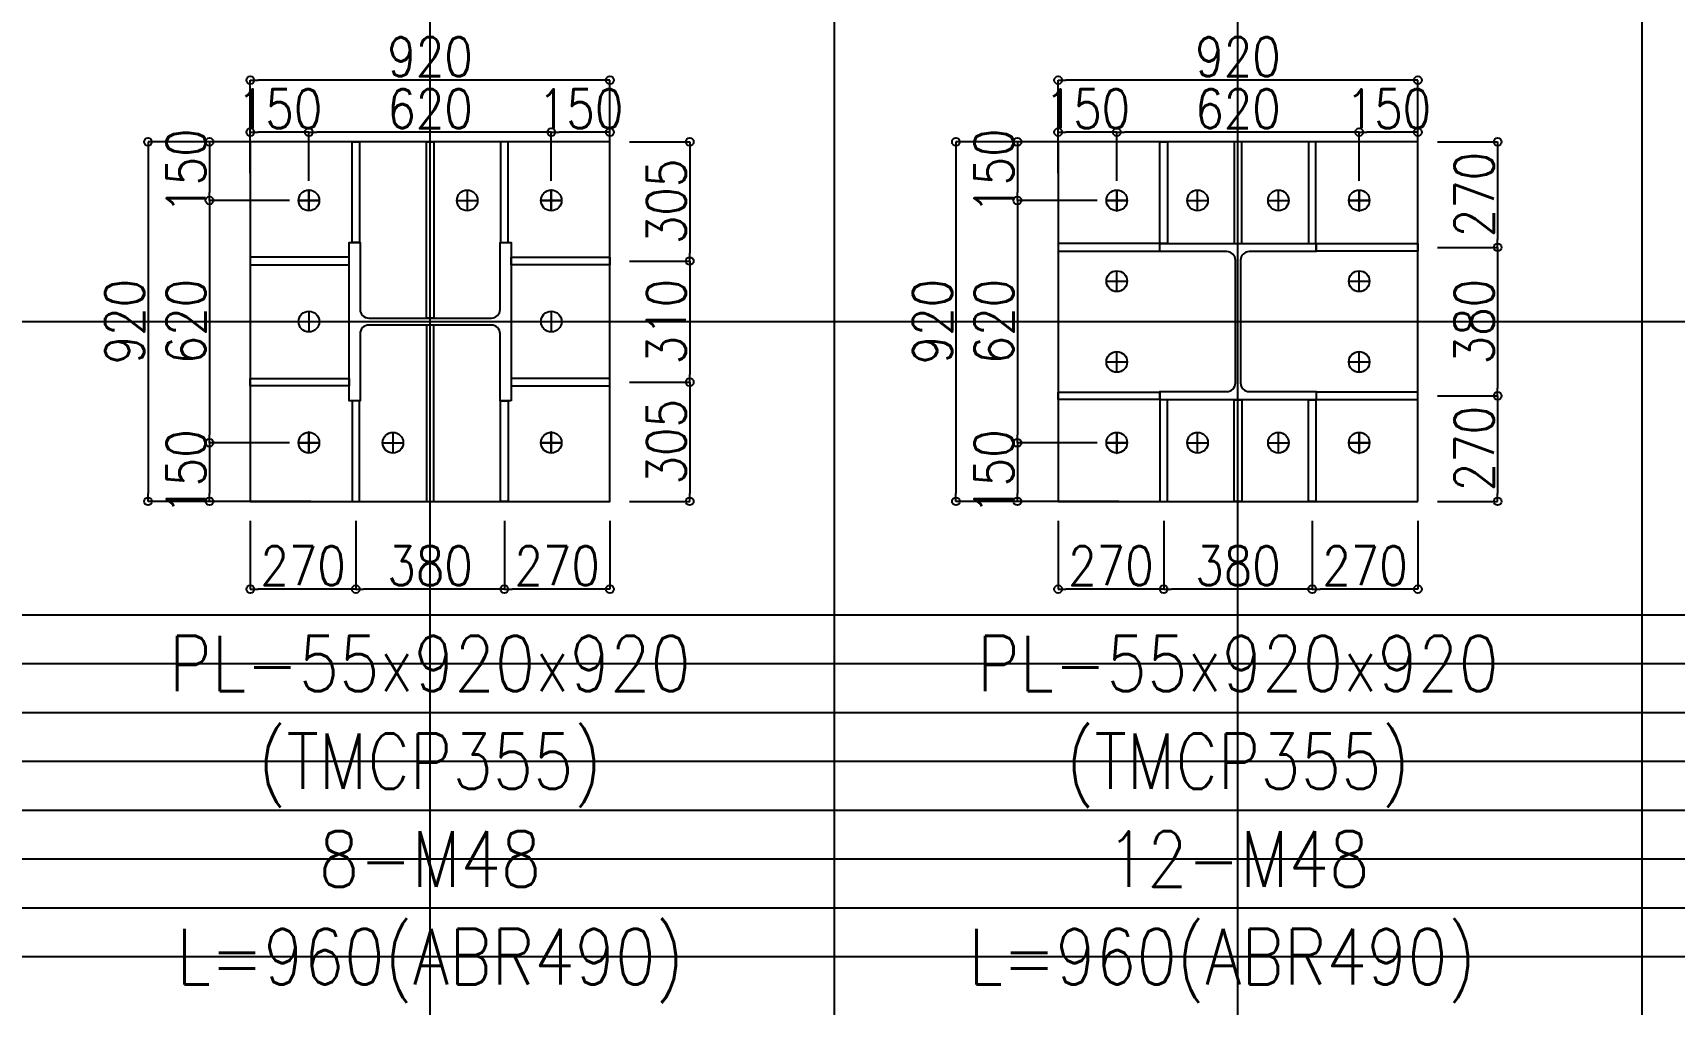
# Model space of a CAD drawing. Extents: x -668440 to 1010955, y -1678500 to 210463.
# Drawn here: x -82515 to -53124, y -430860 to -413460 of the extents above; entities that cross this region are included whole.
import ezdxf
from ezdxf.enums import TextEntityAlignment as Align

# ---------------------------------------------------------------- set-up
doc = ezdxf.new("R2010")
doc.units = 0
doc.header["$MEASUREMENT"] = 0
doc.layers.get('0').update_dxf_attribs({"color": 3, "linetype": 'CONTINUOUS'})
doc.layers.get('Defpoints').update_dxf_attribs({"color": 251, "linetype": 'CONTINUOUS'})
for name, color, linetype in [('Sプレート', 1, 'CONTINUOUS'), ('Sボルト', 2, 'CONTINUOUS'), ('S柱', 4, 'CONTINUOUS'), ('寸法', 3, 'CONTINUOUS'), ('注記', 3, 'CONTINUOUS')]:
    doc.layers.add(name, color=color, linetype=linetype)
doc.styles.add('DRACAD', font='txt', dxfattribs={"width": 0.85, "bigfont": 'extfont2'})
doc.styles.get("Standard").update_dxf_attribs({"font": 'Osaka.ttc'})
doc.dimstyles.new('ISO-25', dxfattribs={"dimtxt": 2.5, "dimasz": 2.5, "dimexe": 1.25, "dimexo": 0.625, "dimtad": 1, "dimdec": 4, "dimdsep": 46, "dimtxsty": 'Standard', "dimcen": 2.5, "dimadec": 0, "dimazin": 0, "dimtfac": 1, "dimtdec": 4, "dimtmove": 0, "dimatfit": 3, "dimfxl": 1, "dimtolj": 1, "dimtzin": 0, "dimarcsym": 0})

# ---------------------------------------------------------------- blocks, each defined once
blk = doc.blocks.new('_ORIGIN')
at = {"color": 0, "linetype": 'ByBlock', "lineweight": -2}
blk.add_line((0, 0), (-1, 0), dxfattribs=at)
blk.add_circle((0, 0), 0.5, dxfattribs=at)
blk = doc.blocks.new('*D9453')
at = {"layer": 'Defpoints', "color": 0}
for p in [(241566.2, -294989.1), (241566.2, -295163.8), (241716.2, -295143.8)]:
    blk.add_point(p, dxfattribs=at)
at = {"layer": '寸法', "color": 0, "lineweight": -2}
for p, q in [((241566.2, -295113.8), (241566.2, -294989.1)), ((241696.2, -294989.1), (241586.2, -294989.1)), ((241716.2, -295093.8), (241716.2, -294989.1))]:
    blk.add_line(p, q, dxfattribs=at)
at = {"layer": '寸法', "color": 0, "linetype": 'ByBlock', "lineweight": -2, "xscale": 20, "yscale": 20, "zscale": 20, "rotation": 180}
blk.add_blockref('_ORIGIN', (241566.2, -294989.1), dxfattribs=at)
at = {"layer": '寸法', "color": 0, "linetype": 'ByBlock', "lineweight": -2, "xscale": 20, "yscale": 20, "zscale": 20}
blk.add_blockref('_ORIGIN', (241716.2, -294989.1), dxfattribs=at)
at = {"layer": '寸法', "color": 0, "insert": (241641.2, -294929.1), "char_height": 100, "attachment_point": 5, "style": 'DRACAD'}
blk.add_mtext('\\A1;150', dxfattribs=at)
blk = doc.blocks.new('*D9454')
at = {"layer": 'Defpoints', "color": 0}
for p in [(240946.2, -294989.1), (240946.2, -295163.8), (241566.2, -295163.8)]:
    blk.add_point(p, dxfattribs=at)
at = {"layer": '寸法', "color": 0, "lineweight": -2}
for p, q in [((240946.2, -295113.8), (240946.2, -294989.1)), ((241546.2, -294989.1), (240966.2, -294989.1)), ((241566.2, -295113.8), (241566.2, -294989.1))]:
    blk.add_line(p, q, dxfattribs=at)
at = {"layer": '寸法', "color": 0, "linetype": 'ByBlock', "lineweight": -2, "xscale": 20, "yscale": 20, "zscale": 20, "rotation": 180}
blk.add_blockref('_ORIGIN', (240946.2, -294989.1), dxfattribs=at)
at = {"layer": '寸法', "color": 0, "linetype": 'ByBlock', "lineweight": -2, "xscale": 20, "yscale": 20, "zscale": 20}
blk.add_blockref('_ORIGIN', (241566.2, -294989.1), dxfattribs=at)
at = {"layer": '寸法', "color": 0, "insert": (241256.2, -294929.1), "char_height": 100, "attachment_point": 5, "style": 'DRACAD'}
blk.add_mtext('\\A1;620', dxfattribs=at)
blk = doc.blocks.new('*D9455')
at = {"layer": 'Defpoints', "color": 0}
for p in [(240796.2, -294856), (240796.2, -295143.8), (241716.2, -295143.8)]:
    blk.add_point(p, dxfattribs=at)
at = {"layer": '寸法', "color": 0, "lineweight": -2}
for p, q in [((240796.2, -295093.8), (240796.2, -294856)), ((241696.2, -294856), (240816.2, -294856)), ((241716.2, -295093.8), (241716.2, -294856))]:
    blk.add_line(p, q, dxfattribs=at)
at = {"layer": '寸法', "color": 0, "linetype": 'ByBlock', "lineweight": -2, "xscale": 20, "yscale": 20, "zscale": 20, "rotation": 180}
blk.add_blockref('_ORIGIN', (240796.2, -294856), dxfattribs=at)
at = {"layer": '寸法', "color": 0, "linetype": 'ByBlock', "lineweight": -2, "xscale": 20, "yscale": 20, "zscale": 20}
blk.add_blockref('_ORIGIN', (241716.2, -294856), dxfattribs=at)
at = {"layer": '寸法', "color": 0, "insert": (241256.2, -294796), "char_height": 100, "attachment_point": 5, "style": 'DRACAD'}
blk.add_mtext('\\A1;920', dxfattribs=at)
blk = doc.blocks.new('*D9456')
at = {"layer": 'Defpoints', "color": 0}
for p in [(240796.2, -294989.1), (240796.2, -295143.8), (240946.2, -295163.8)]:
    blk.add_point(p, dxfattribs=at)
at = {"layer": '寸法', "color": 0, "lineweight": -2}
for p, q in [((240796.2, -295093.8), (240796.2, -294989.1)), ((240926.2, -294989.1), (240816.2, -294989.1)), ((240946.2, -295113.8), (240946.2, -294989.1))]:
    blk.add_line(p, q, dxfattribs=at)
at = {"layer": '寸法', "color": 0, "linetype": 'ByBlock', "lineweight": -2, "xscale": 20, "yscale": 20, "zscale": 20, "rotation": 180}
blk.add_blockref('_ORIGIN', (240796.2, -294989.1), dxfattribs=at)
at = {"layer": '寸法', "color": 0, "linetype": 'ByBlock', "lineweight": -2, "xscale": 20, "yscale": 20, "zscale": 20}
blk.add_blockref('_ORIGIN', (240946.2, -294989.1), dxfattribs=at)
at = {"layer": '寸法', "color": 0, "insert": (240871.2, -294929.1), "char_height": 100, "attachment_point": 5, "style": 'DRACAD'}
blk.add_mtext('\\A1;150', dxfattribs=at)
blk = doc.blocks.new('*D9457')
at = {"layer": 'Defpoints', "color": 0}
for p in [(241001.2, -295013.8), (240691.9, -295163.8), (240946.2, -295163.8)]:
    blk.add_point(p, dxfattribs=at)
at = {"layer": '寸法', "color": 0, "lineweight": -2}
for p, q in [((240951.2, -295013.8), (240691.9, -295013.8)), ((240691.9, -295033.8), (240691.9, -295143.8)), ((240896.2, -295163.8), (240691.9, -295163.8))]:
    blk.add_line(p, q, dxfattribs=at)
at = {"layer": '寸法', "color": 0, "linetype": 'ByBlock', "lineweight": -2, "xscale": 20, "yscale": 20, "zscale": 20}
for p, rotation in [((240691.9, -295013.8), 90), ((240691.9, -295163.8), 270)]:
    blk.add_blockref('_ORIGIN', p, dxfattribs=dict(at, rotation=rotation))
at = {"layer": '寸法', "color": 0, "insert": (240631.9, -295088.8), "char_height": 100, "attachment_point": 5, "rotation": 90, "style": 'DRACAD'}
blk.add_mtext('\\A1;150', dxfattribs=at)
blk = doc.blocks.new('*D9458')
at = {"layer": 'Defpoints', "color": 0}
for p in [(240946.2, -295163.8), (240691.9, -295783.8), (240946.2, -295783.8)]:
    blk.add_point(p, dxfattribs=at)
at = {"layer": '寸法', "color": 0, "lineweight": -2}
for p, q in [((240896.2, -295163.8), (240691.9, -295163.8)), ((240691.9, -295183.8), (240691.9, -295763.8)), ((240896.2, -295783.8), (240691.9, -295783.8))]:
    blk.add_line(p, q, dxfattribs=at)
at = {"layer": '寸法', "color": 0, "linetype": 'ByBlock', "lineweight": -2, "xscale": 20, "yscale": 20, "zscale": 20}
for p, rotation in [((240691.9, -295163.8), 90), ((240691.9, -295783.8), 270)]:
    blk.add_blockref('_ORIGIN', p, dxfattribs=dict(at, rotation=rotation))
at = {"layer": '寸法', "color": 0, "insert": (240631.9, -295473.8), "char_height": 100, "attachment_point": 5, "rotation": 90, "style": 'DRACAD'}
blk.add_mtext('\\A1;620', dxfattribs=at)
blk = doc.blocks.new('*D9459')
at = {"layer": 'Defpoints', "color": 0}
for p in [(241001.2, -295013.8), (240534.6, -295933.8), (241001.2, -295933.8)]:
    blk.add_point(p, dxfattribs=at)
at = {"layer": '寸法', "color": 0, "lineweight": -2}
for p, q in [((240951.2, -295013.8), (240534.6, -295013.8)), ((240534.6, -295033.8), (240534.6, -295913.8)), ((240951.2, -295933.8), (240534.6, -295933.8))]:
    blk.add_line(p, q, dxfattribs=at)
at = {"layer": '寸法', "color": 0, "linetype": 'ByBlock', "lineweight": -2, "xscale": 20, "yscale": 20, "zscale": 20}
for p, rotation in [((240534.6, -295013.8), 90), ((240534.6, -295933.8), 270)]:
    blk.add_blockref('_ORIGIN', p, dxfattribs=dict(at, rotation=rotation))
at = {"layer": '寸法', "color": 0, "insert": (240474.6, -295473.8), "char_height": 100, "attachment_point": 5, "rotation": 90, "style": 'DRACAD'}
blk.add_mtext('\\A1;920', dxfattribs=at)
blk = doc.blocks.new('*D9460')
at = {"layer": 'Defpoints', "color": 0}
for p in [(240946.2, -295783.8), (240691.9, -295933.8), (241001.2, -295933.8)]:
    blk.add_point(p, dxfattribs=at)
at = {"layer": '寸法', "color": 0, "lineweight": -2}
for p, q in [((240896.2, -295783.8), (240691.9, -295783.8)), ((240691.9, -295803.8), (240691.9, -295913.8)), ((240951.2, -295933.8), (240691.9, -295933.8))]:
    blk.add_line(p, q, dxfattribs=at)
at = {"layer": '寸法', "color": 0, "linetype": 'ByBlock', "lineweight": -2, "xscale": 20, "yscale": 20, "zscale": 20}
for p, rotation in [((240691.9, -295783.8), 90), ((240691.9, -295933.8), 270)]:
    blk.add_blockref('_ORIGIN', p, dxfattribs=dict(at, rotation=rotation))
at = {"layer": '寸法', "color": 0, "insert": (240631.9, -295858.8), "char_height": 100, "attachment_point": 5, "rotation": 90, "style": 'DRACAD'}
blk.add_mtext('\\A1;150', dxfattribs=at)
blk = doc.blocks.new('*D9461')
at = {"layer": 'Defpoints', "color": 0}
for p in [(241716.2, -295013.8), (241716.2, -295318.8), (241920.4, -295318.8)]:
    blk.add_point(p, dxfattribs=at)
at = {"layer": '寸法', "color": 0, "lineweight": -2}
for p, q in [((241766.2, -295013.8), (241920.4, -295013.8)), ((241920.4, -295033.8), (241920.4, -295298.8)), ((241766.2, -295318.8), (241920.4, -295318.8))]:
    blk.add_line(p, q, dxfattribs=at)
at = {"layer": '寸法', "color": 0, "linetype": 'ByBlock', "lineweight": -2, "xscale": 20, "yscale": 20, "zscale": 20}
for p, rotation in [((241920.4, -295013.8), 90), ((241920.4, -295318.8), 270)]:
    blk.add_blockref('_ORIGIN', p, dxfattribs=dict(at, rotation=rotation))
at = {"layer": '寸法', "color": 0, "insert": (241860.4, -295166.3), "char_height": 100, "attachment_point": 5, "rotation": 90, "style": 'DRACAD'}
blk.add_mtext('\\A1;305', dxfattribs=at)
blk = doc.blocks.new('*D9462')
at = {"layer": 'Defpoints', "color": 0}
for p in [(241716.2, -295318.8), (241716.2, -295628.8), (241920.4, -295628.8)]:
    blk.add_point(p, dxfattribs=at)
at = {"layer": '寸法', "color": 0, "lineweight": -2}
for p, q in [((241766.2, -295318.8), (241920.4, -295318.8)), ((241920.4, -295338.8), (241920.4, -295608.8)), ((241766.2, -295628.8), (241920.4, -295628.8))]:
    blk.add_line(p, q, dxfattribs=at)
at = {"layer": '寸法', "color": 0, "linetype": 'ByBlock', "lineweight": -2, "xscale": 20, "yscale": 20, "zscale": 20}
for p, rotation in [((241920.4, -295318.8), 90), ((241920.4, -295628.8), 270)]:
    blk.add_blockref('_ORIGIN', p, dxfattribs=dict(at, rotation=rotation))
at = {"layer": '寸法', "color": 0, "insert": (241860.4, -295473.8), "char_height": 100, "attachment_point": 5, "rotation": 90, "style": 'DRACAD'}
blk.add_mtext('\\A1;310', dxfattribs=at)
blk = doc.blocks.new('*D9463')
at = {"layer": 'Defpoints', "color": 0}
for p in [(241716.2, -295628.8), (241716.2, -295933.8), (241920.4, -295933.8)]:
    blk.add_point(p, dxfattribs=at)
at = {"layer": '寸法', "color": 0, "lineweight": -2}
for p, q in [((241766.2, -295628.8), (241920.4, -295628.8)), ((241920.4, -295648.8), (241920.4, -295913.8)), ((241766.2, -295933.8), (241920.4, -295933.8))]:
    blk.add_line(p, q, dxfattribs=at)
at = {"layer": '寸法', "color": 0, "linetype": 'ByBlock', "lineweight": -2, "xscale": 20, "yscale": 20, "zscale": 20}
for p, rotation in [((241920.4, -295628.8), 90), ((241920.4, -295933.8), 270)]:
    blk.add_blockref('_ORIGIN', p, dxfattribs=dict(at, rotation=rotation))
at = {"layer": '寸法', "color": 0, "insert": (241860.4, -295781.3), "char_height": 100, "attachment_point": 5, "rotation": 90, "style": 'DRACAD'}
blk.add_mtext('\\A1;305', dxfattribs=at)
blk = doc.blocks.new('*D9464')
at = {"layer": 'Defpoints', "color": 0}
for p in [(241446.2, -295933.8), (241716.2, -295933.8), (241446.2, -296158.5)]:
    blk.add_point(p, dxfattribs=at)
at = {"layer": '寸法', "color": 0, "lineweight": -2}
for p, q in [((241446.2, -295983.8), (241446.2, -296158.5)), ((241716.2, -295983.8), (241716.2, -296158.5)), ((241696.2, -296158.5), (241466.2, -296158.5))]:
    blk.add_line(p, q, dxfattribs=at)
at = {"layer": '寸法', "color": 0, "linetype": 'ByBlock', "lineweight": -2, "xscale": 20, "yscale": 20, "zscale": 20, "rotation": 180}
blk.add_blockref('_ORIGIN', (241446.2, -296158.5), dxfattribs=at)
at = {"layer": '寸法', "color": 0, "linetype": 'ByBlock', "lineweight": -2, "xscale": 20, "yscale": 20, "zscale": 20}
blk.add_blockref('_ORIGIN', (241716.2, -296158.5), dxfattribs=at)
at = {"layer": '寸法', "color": 0, "insert": (241581.2, -296098.5), "char_height": 100, "attachment_point": 5, "style": 'DRACAD'}
blk.add_mtext('\\A1;270', dxfattribs=at)
blk = doc.blocks.new('*D9465')
at = {"layer": 'Defpoints', "color": 0}
for p in [(241066.2, -295933.8), (241446.2, -295933.8), (241066.2, -296158.5)]:
    blk.add_point(p, dxfattribs=at)
at = {"layer": '寸法', "color": 0, "lineweight": -2}
for p, q in [((241066.2, -295983.8), (241066.2, -296158.5)), ((241446.2, -295983.8), (241446.2, -296158.5)), ((241426.2, -296158.5), (241086.2, -296158.5))]:
    blk.add_line(p, q, dxfattribs=at)
at = {"layer": '寸法', "color": 0, "linetype": 'ByBlock', "lineweight": -2, "xscale": 20, "yscale": 20, "zscale": 20, "rotation": 180}
blk.add_blockref('_ORIGIN', (241066.2, -296158.5), dxfattribs=at)
at = {"layer": '寸法', "color": 0, "linetype": 'ByBlock', "lineweight": -2, "xscale": 20, "yscale": 20, "zscale": 20}
blk.add_blockref('_ORIGIN', (241446.2, -296158.5), dxfattribs=at)
at = {"layer": '寸法', "color": 0, "insert": (241256.2, -296098.5), "char_height": 100, "attachment_point": 5, "style": 'DRACAD'}
blk.add_mtext('\\A1;380', dxfattribs=at)
blk = doc.blocks.new('*D9466')
at = {"layer": 'Defpoints', "color": 0}
for p in [(240796.2, -295933.8), (241066.2, -295933.8), (240796.2, -296158.5)]:
    blk.add_point(p, dxfattribs=at)
at = {"layer": '寸法', "color": 0, "lineweight": -2}
for p, q in [((240796.2, -295983.8), (240796.2, -296158.5)), ((241066.2, -295983.8), (241066.2, -296158.5)), ((241046.2, -296158.5), (240816.2, -296158.5))]:
    blk.add_line(p, q, dxfattribs=at)
at = {"layer": '寸法', "color": 0, "linetype": 'ByBlock', "lineweight": -2, "xscale": 20, "yscale": 20, "zscale": 20, "rotation": 180}
blk.add_blockref('_ORIGIN', (240796.2, -296158.5), dxfattribs=at)
at = {"layer": '寸法', "color": 0, "linetype": 'ByBlock', "lineweight": -2, "xscale": 20, "yscale": 20, "zscale": 20}
blk.add_blockref('_ORIGIN', (241066.2, -296158.5), dxfattribs=at)
at = {"layer": '寸法', "color": 0, "insert": (240931.2, -296098.5), "char_height": 100, "attachment_point": 5, "style": 'DRACAD'}
blk.add_mtext('\\A1;270', dxfattribs=at)
blk = doc.blocks.new('*D9481')
at = {"layer": 'Defpoints', "color": 0}
for p in [(243632.8, -294989.1), (243632.8, -295163.8), (243782.8, -295143.8)]:
    blk.add_point(p, dxfattribs=at)
at = {"layer": '寸法', "color": 0, "lineweight": -2}
for p, q in [((243632.8, -295113.8), (243632.8, -294989.1)), ((243762.8, -294989.1), (243652.8, -294989.1)), ((243782.8, -295093.8), (243782.8, -294989.1))]:
    blk.add_line(p, q, dxfattribs=at)
at = {"layer": '寸法', "color": 0, "linetype": 'ByBlock', "lineweight": -2, "xscale": 20, "yscale": 20, "zscale": 20, "rotation": 180}
blk.add_blockref('_ORIGIN', (243632.8, -294989.1), dxfattribs=at)
at = {"layer": '寸法', "color": 0, "linetype": 'ByBlock', "lineweight": -2, "xscale": 20, "yscale": 20, "zscale": 20}
blk.add_blockref('_ORIGIN', (243782.8, -294989.1), dxfattribs=at)
at = {"layer": '寸法', "color": 0, "insert": (243707.8, -294929.1), "char_height": 100, "attachment_point": 5, "style": 'DRACAD'}
blk.add_mtext('\\A1;150', dxfattribs=at)
blk = doc.blocks.new('*D9482')
at = {"layer": 'Defpoints', "color": 0}
for p in [(243012.8, -294989.1), (243012.8, -295163.8), (243632.8, -295163.8)]:
    blk.add_point(p, dxfattribs=at)
at = {"layer": '寸法', "color": 0, "lineweight": -2}
for p, q in [((243012.8, -295113.8), (243012.8, -294989.1)), ((243612.8, -294989.1), (243032.8, -294989.1)), ((243632.8, -295113.8), (243632.8, -294989.1))]:
    blk.add_line(p, q, dxfattribs=at)
at = {"layer": '寸法', "color": 0, "linetype": 'ByBlock', "lineweight": -2, "xscale": 20, "yscale": 20, "zscale": 20, "rotation": 180}
blk.add_blockref('_ORIGIN', (243012.8, -294989.1), dxfattribs=at)
at = {"layer": '寸法', "color": 0, "linetype": 'ByBlock', "lineweight": -2, "xscale": 20, "yscale": 20, "zscale": 20}
blk.add_blockref('_ORIGIN', (243632.8, -294989.1), dxfattribs=at)
at = {"layer": '寸法', "color": 0, "insert": (243322.8, -294929.1), "char_height": 100, "attachment_point": 5, "style": 'DRACAD'}
blk.add_mtext('\\A1;620', dxfattribs=at)
blk = doc.blocks.new('*D9483')
at = {"layer": 'Defpoints', "color": 0}
for p in [(242862.8, -294856), (242862.8, -295143.8), (243782.8, -295143.8)]:
    blk.add_point(p, dxfattribs=at)
at = {"layer": '寸法', "color": 0, "lineweight": -2}
for p, q in [((242862.8, -295093.8), (242862.8, -294856)), ((243762.8, -294856), (242882.8, -294856)), ((243782.8, -295093.8), (243782.8, -294856))]:
    blk.add_line(p, q, dxfattribs=at)
at = {"layer": '寸法', "color": 0, "linetype": 'ByBlock', "lineweight": -2, "xscale": 20, "yscale": 20, "zscale": 20, "rotation": 180}
blk.add_blockref('_ORIGIN', (242862.8, -294856), dxfattribs=at)
at = {"layer": '寸法', "color": 0, "linetype": 'ByBlock', "lineweight": -2, "xscale": 20, "yscale": 20, "zscale": 20}
blk.add_blockref('_ORIGIN', (243782.8, -294856), dxfattribs=at)
at = {"layer": '寸法', "color": 0, "insert": (243322.8, -294796), "char_height": 100, "attachment_point": 5, "style": 'DRACAD'}
blk.add_mtext('\\A1;920', dxfattribs=at)
blk = doc.blocks.new('*D9484')
at = {"layer": 'Defpoints', "color": 0}
for p in [(242862.8, -294989.1), (242862.8, -295143.8), (243012.8, -295163.8)]:
    blk.add_point(p, dxfattribs=at)
at = {"layer": '寸法', "color": 0, "lineweight": -2}
for p, q in [((242862.8, -295093.8), (242862.8, -294989.1)), ((242992.8, -294989.1), (242882.8, -294989.1)), ((243012.8, -295113.8), (243012.8, -294989.1))]:
    blk.add_line(p, q, dxfattribs=at)
at = {"layer": '寸法', "color": 0, "linetype": 'ByBlock', "lineweight": -2, "xscale": 20, "yscale": 20, "zscale": 20, "rotation": 180}
blk.add_blockref('_ORIGIN', (242862.8, -294989.1), dxfattribs=at)
at = {"layer": '寸法', "color": 0, "linetype": 'ByBlock', "lineweight": -2, "xscale": 20, "yscale": 20, "zscale": 20}
blk.add_blockref('_ORIGIN', (243012.8, -294989.1), dxfattribs=at)
at = {"layer": '寸法', "color": 0, "insert": (242937.8, -294929.1), "char_height": 100, "attachment_point": 5, "style": 'DRACAD'}
blk.add_mtext('\\A1;150', dxfattribs=at)
blk = doc.blocks.new('*D9485')
at = {"layer": 'Defpoints', "color": 0}
for p in [(243067.8, -295013.8), (242758.6, -295163.8), (243012.8, -295163.8)]:
    blk.add_point(p, dxfattribs=at)
at = {"layer": '寸法', "color": 0, "lineweight": -2}
for p, q in [((243017.8, -295013.8), (242758.6, -295013.8)), ((242758.6, -295033.8), (242758.6, -295143.8)), ((242962.8, -295163.8), (242758.6, -295163.8))]:
    blk.add_line(p, q, dxfattribs=at)
at = {"layer": '寸法', "color": 0, "linetype": 'ByBlock', "lineweight": -2, "xscale": 20, "yscale": 20, "zscale": 20}
for p, rotation in [((242758.6, -295013.8), 90), ((242758.6, -295163.8), 270)]:
    blk.add_blockref('_ORIGIN', p, dxfattribs=dict(at, rotation=rotation))
at = {"layer": '寸法', "color": 0, "insert": (242698.6, -295088.8), "char_height": 100, "attachment_point": 5, "rotation": 90, "style": 'DRACAD'}
blk.add_mtext('\\A1;150', dxfattribs=at)
blk = doc.blocks.new('*D9486')
at = {"layer": 'Defpoints', "color": 0}
for p in [(243012.8, -295163.8), (242758.6, -295783.8), (243012.8, -295783.8)]:
    blk.add_point(p, dxfattribs=at)
at = {"layer": '寸法', "color": 0, "lineweight": -2}
for p, q in [((242962.8, -295163.8), (242758.6, -295163.8)), ((242758.6, -295183.8), (242758.6, -295763.8)), ((242962.8, -295783.8), (242758.6, -295783.8))]:
    blk.add_line(p, q, dxfattribs=at)
at = {"layer": '寸法', "color": 0, "linetype": 'ByBlock', "lineweight": -2, "xscale": 20, "yscale": 20, "zscale": 20}
for p, rotation in [((242758.6, -295163.8), 90), ((242758.6, -295783.8), 270)]:
    blk.add_blockref('_ORIGIN', p, dxfattribs=dict(at, rotation=rotation))
at = {"layer": '寸法', "color": 0, "insert": (242698.6, -295473.8), "char_height": 100, "attachment_point": 5, "rotation": 90, "style": 'DRACAD'}
blk.add_mtext('\\A1;620', dxfattribs=at)
blk = doc.blocks.new('*D9487')
at = {"layer": 'Defpoints', "color": 0}
for p in [(243067.8, -295013.8), (242601.3, -295933.8), (243067.8, -295933.8)]:
    blk.add_point(p, dxfattribs=at)
at = {"layer": '寸法', "color": 0, "lineweight": -2}
for p, q in [((243017.8, -295013.8), (242601.3, -295013.8)), ((242601.3, -295033.8), (242601.3, -295913.8)), ((243017.8, -295933.8), (242601.3, -295933.8))]:
    blk.add_line(p, q, dxfattribs=at)
at = {"layer": '寸法', "color": 0, "linetype": 'ByBlock', "lineweight": -2, "xscale": 20, "yscale": 20, "zscale": 20}
for p, rotation in [((242601.3, -295013.8), 90), ((242601.3, -295933.8), 270)]:
    blk.add_blockref('_ORIGIN', p, dxfattribs=dict(at, rotation=rotation))
at = {"layer": '寸法', "color": 0, "insert": (242541.3, -295473.8), "char_height": 100, "attachment_point": 5, "rotation": 90, "style": 'DRACAD'}
blk.add_mtext('\\A1;920', dxfattribs=at)
blk = doc.blocks.new('*D9488')
at = {"layer": 'Defpoints', "color": 0}
for p in [(243012.8, -295783.8), (242758.6, -295933.8), (243067.8, -295933.8)]:
    blk.add_point(p, dxfattribs=at)
at = {"layer": '寸法', "color": 0, "lineweight": -2}
for p, q in [((242962.8, -295783.8), (242758.6, -295783.8)), ((242758.6, -295803.8), (242758.6, -295913.8)), ((243017.8, -295933.8), (242758.6, -295933.8))]:
    blk.add_line(p, q, dxfattribs=at)
at = {"layer": '寸法', "color": 0, "linetype": 'ByBlock', "lineweight": -2, "xscale": 20, "yscale": 20, "zscale": 20}
for p, rotation in [((242758.6, -295783.8), 90), ((242758.6, -295933.8), 270)]:
    blk.add_blockref('_ORIGIN', p, dxfattribs=dict(at, rotation=rotation))
at = {"layer": '寸法', "color": 0, "insert": (242698.6, -295858.8), "char_height": 100, "attachment_point": 5, "rotation": 90, "style": 'DRACAD'}
blk.add_mtext('\\A1;150', dxfattribs=at)
blk = doc.blocks.new('*D9489')
at = {"layer": 'Defpoints', "color": 0}
for p in [(243782.8, -295013.8), (243782.8, -295283.8), (243987.1, -295283.8)]:
    blk.add_point(p, dxfattribs=at)
at = {"layer": '寸法', "color": 0, "lineweight": -2}
for p, q in [((243832.8, -295013.8), (243987.1, -295013.8)), ((243987.1, -295033.8), (243987.1, -295263.8)), ((243832.8, -295283.8), (243987.1, -295283.8))]:
    blk.add_line(p, q, dxfattribs=at)
at = {"layer": '寸法', "color": 0, "linetype": 'ByBlock', "lineweight": -2, "xscale": 20, "yscale": 20, "zscale": 20}
for p, rotation in [((243987.1, -295013.8), 90), ((243987.1, -295283.8), 270)]:
    blk.add_blockref('_ORIGIN', p, dxfattribs=dict(at, rotation=rotation))
at = {"layer": '寸法', "color": 0, "insert": (243927.1, -295148.8), "char_height": 100, "attachment_point": 5, "rotation": 90, "style": 'DRACAD'}
blk.add_mtext('\\A1;270', dxfattribs=at)
blk = doc.blocks.new('*D9490')
at = {"layer": 'Defpoints', "color": 0}
for p in [(243782.8, -295283.8), (243782.8, -295663.8), (243987.1, -295663.8)]:
    blk.add_point(p, dxfattribs=at)
at = {"layer": '寸法', "color": 0, "lineweight": -2}
for p, q in [((243832.8, -295283.8), (243987.1, -295283.8)), ((243987.1, -295303.8), (243987.1, -295643.8)), ((243832.8, -295663.8), (243987.1, -295663.8))]:
    blk.add_line(p, q, dxfattribs=at)
at = {"layer": '寸法', "color": 0, "linetype": 'ByBlock', "lineweight": -2, "xscale": 20, "yscale": 20, "zscale": 20}
for p, rotation in [((243987.1, -295283.8), 90), ((243987.1, -295663.8), 270)]:
    blk.add_blockref('_ORIGIN', p, dxfattribs=dict(at, rotation=rotation))
at = {"layer": '寸法', "color": 0, "insert": (243927.1, -295473.8), "char_height": 100, "attachment_point": 5, "rotation": 90, "style": 'DRACAD'}
blk.add_mtext('\\A1;380', dxfattribs=at)
blk = doc.blocks.new('*D9491')
at = {"layer": 'Defpoints', "color": 0}
for p in [(243782.8, -295663.8), (243782.8, -295933.8), (243987.1, -295933.8)]:
    blk.add_point(p, dxfattribs=at)
at = {"layer": '寸法', "color": 0, "lineweight": -2}
for p, q in [((243832.8, -295663.8), (243987.1, -295663.8)), ((243987.1, -295683.8), (243987.1, -295913.8)), ((243832.8, -295933.8), (243987.1, -295933.8))]:
    blk.add_line(p, q, dxfattribs=at)
at = {"layer": '寸法', "color": 0, "linetype": 'ByBlock', "lineweight": -2, "xscale": 20, "yscale": 20, "zscale": 20}
for p, rotation in [((243987.1, -295663.8), 90), ((243987.1, -295933.8), 270)]:
    blk.add_blockref('_ORIGIN', p, dxfattribs=dict(at, rotation=rotation))
at = {"layer": '寸法', "color": 0, "insert": (243927.1, -295798.8), "char_height": 100, "attachment_point": 5, "rotation": 90, "style": 'DRACAD'}
blk.add_mtext('\\A1;270', dxfattribs=at)
blk = doc.blocks.new('*D9492')
at = {"layer": 'Defpoints', "color": 0}
for p in [(243512.8, -295933.8), (243782.8, -295933.8), (243512.8, -296158.5)]:
    blk.add_point(p, dxfattribs=at)
at = {"layer": '寸法', "color": 0, "lineweight": -2}
for p, q in [((243512.8, -295983.8), (243512.8, -296158.5)), ((243782.8, -295983.8), (243782.8, -296158.5)), ((243762.8, -296158.5), (243532.8, -296158.5))]:
    blk.add_line(p, q, dxfattribs=at)
at = {"layer": '寸法', "color": 0, "linetype": 'ByBlock', "lineweight": -2, "xscale": 20, "yscale": 20, "zscale": 20, "rotation": 180}
blk.add_blockref('_ORIGIN', (243512.8, -296158.5), dxfattribs=at)
at = {"layer": '寸法', "color": 0, "linetype": 'ByBlock', "lineweight": -2, "xscale": 20, "yscale": 20, "zscale": 20}
blk.add_blockref('_ORIGIN', (243782.8, -296158.5), dxfattribs=at)
at = {"layer": '寸法', "color": 0, "insert": (243647.8, -296098.5), "char_height": 100, "attachment_point": 5, "style": 'DRACAD'}
blk.add_mtext('\\A1;270', dxfattribs=at)
blk = doc.blocks.new('*D9493')
at = {"layer": 'Defpoints', "color": 0}
for p in [(243132.8, -295933.8), (243512.8, -295933.8), (243132.8, -296158.5)]:
    blk.add_point(p, dxfattribs=at)
at = {"layer": '寸法', "color": 0, "lineweight": -2}
for p, q in [((243132.8, -295983.8), (243132.8, -296158.5)), ((243512.8, -295983.8), (243512.8, -296158.5)), ((243492.8, -296158.5), (243152.8, -296158.5))]:
    blk.add_line(p, q, dxfattribs=at)
at = {"layer": '寸法', "color": 0, "linetype": 'ByBlock', "lineweight": -2, "xscale": 20, "yscale": 20, "zscale": 20, "rotation": 180}
blk.add_blockref('_ORIGIN', (243132.8, -296158.5), dxfattribs=at)
at = {"layer": '寸法', "color": 0, "linetype": 'ByBlock', "lineweight": -2, "xscale": 20, "yscale": 20, "zscale": 20}
blk.add_blockref('_ORIGIN', (243512.8, -296158.5), dxfattribs=at)
at = {"layer": '寸法', "color": 0, "insert": (243322.8, -296098.5), "char_height": 100, "attachment_point": 5, "style": 'DRACAD'}
blk.add_mtext('\\A1;380', dxfattribs=at)
blk = doc.blocks.new('*D9494')
at = {"layer": 'Defpoints', "color": 0}
for p in [(242862.8, -295933.8), (243132.8, -295933.8), (242862.8, -296158.5)]:
    blk.add_point(p, dxfattribs=at)
at = {"layer": '寸法', "color": 0, "lineweight": -2}
for p, q in [((242862.8, -295983.8), (242862.8, -296158.5)), ((243132.8, -295983.8), (243132.8, -296158.5)), ((243112.8, -296158.5), (242882.8, -296158.5))]:
    blk.add_line(p, q, dxfattribs=at)
at = {"layer": '寸法', "color": 0, "linetype": 'ByBlock', "lineweight": -2, "xscale": 20, "yscale": 20, "zscale": 20, "rotation": 180}
blk.add_blockref('_ORIGIN', (242862.8, -296158.5), dxfattribs=at)
at = {"layer": '寸法', "color": 0, "linetype": 'ByBlock', "lineweight": -2, "xscale": 20, "yscale": 20, "zscale": 20}
blk.add_blockref('_ORIGIN', (243132.8, -296158.5), dxfattribs=at)
at = {"layer": '寸法', "color": 0, "insert": (242997.8, -296098.5), "char_height": 100, "attachment_point": 5, "style": 'DRACAD'}
blk.add_mtext('\\A1;270', dxfattribs=at)
blk = doc.blocks.new('柱リスト')
at = {"layer": 'Defpoints'}
for p, q in [((241256.15812, -301260.46188), (241256.15812, -287346.50356)), ((243322.82476, -301260.46188), (243322.82476, -287346.50356)), ((236089.49152, -295473.79521), (248489.49136, -295473.79521))]:
    blk.add_line(p, q, dxfattribs=at)
at = {"layer": 'Defpoints', "linetype": 'Continuous'}
for p, q in [((235059.61653, -296348.79521), (248489.49136, -296348.79521)), ((235059.61653, -296473.79521), (248489.49136, -296473.79521)), ((235059.61653, -296598.79521), (248489.49136, -296598.79521)), ((235059.61653, -296848.79521), (248489.49136, -296848.79521)), ((235059.61653, -296973.79521), (248489.49136, -296973.79521)), ((235059.61653, -297098.79521), (248489.49136, -297098.79521))]:
    blk.add_line(p, q, dxfattribs=at)
at = {"layer": 'Sプレート'}
for points in [[(240796.15812, -295933.79521), (241716.15812, -295933.79521), (241716.15812, -295013.79521), (240796.15812, -295013.79521)], [(241056.65812, -295271.29521), (241056.65812, -295013.79521), (241075.65812, -295013.79521), (241075.65812, -295271.29521)], [(241246.65812, -295464.79521), (241246.65812, -295013.79521), (241265.65812, -295013.79521), (241265.65812, -295464.79521)], [(241455.65812, -295271.29521), (241455.65812, -295013.79521), (241436.65812, -295013.79521), (241436.65812, -295271.29521)], [(243782.82476, -295933.79521), (243782.82476, -295013.79521), (242862.82476, -295013.79521), (242862.82476, -295933.79521)], [(243123.32476, -295273.79521), (243123.32476, -295013.79521), (243142.32476, -295013.79521), (243142.32476, -295273.79521)], [(243332.32476, -295273.79521), (243332.32476, -295013.79521), (243313.32476, -295013.79521), (243313.32476, -295273.79521)], [(243522.32476, -295273.79521), (243522.32476, -295013.79521), (243503.32476, -295013.79521), (243503.32476, -295273.79521)], [(243122.82476, -295274.29521), (242862.82476, -295274.29521), (242862.82476, -295293.29521), (243122.82476, -295293.29521)], [(243522.82476, -295274.29521), (243782.82476, -295274.29521), (243782.82476, -295293.29521), (243522.82476, -295293.29521)], [(241049.15812, -295309.29521), (240796.15812, -295309.29521), (240796.15812, -295328.29521), (241049.15812, -295328.29521)], [(241463.15812, -295309.29521), (241716.15812, -295309.29521), (241716.15812, -295328.29521), (241463.15812, -295328.29521)], [(241246.65812, -295482.79521), (241246.65812, -295933.79521), (241265.65812, -295933.79521), (241265.65812, -295482.79521)], [(241049.15812, -295638.29521), (240796.15812, -295638.29521), (240796.15812, -295619.29521), (241049.15812, -295619.29521)], [(241463.15812, -295638.29521), (241716.15812, -295638.29521), (241716.15812, -295619.29521), (241463.15812, -295619.29521)], [(241056.65812, -295676.29521), (241056.65812, -295933.79521), (241075.65812, -295933.79521), (241075.65812, -295676.29521)], [(241455.65812, -295676.29521), (241455.65812, -295933.79521), (241436.65812, -295933.79521), (241436.65812, -295676.29521)], [(243122.82476, -295673.29521), (242862.82476, -295673.29521), (242862.82476, -295654.29521), (243122.82476, -295654.29521)], [(243123.32476, -295673.79521), (243123.32476, -295933.79521), (243142.32476, -295933.79521), (243142.32476, -295673.79521)], [(243332.32476, -295673.79521), (243332.32476, -295933.79521), (243313.32476, -295933.79521), (243313.32476, -295673.79521)], [(243522.32476, -295673.79521), (243522.32476, -295933.79521), (243503.32476, -295933.79521), (243503.32476, -295673.79521)], [(243522.82476, -295673.29521), (243782.82476, -295673.29521), (243782.82476, -295654.29521), (243522.82476, -295654.29521)]]:
    blk.add_lwpolyline(points, close=True, dxfattribs=at)
for centre in [(240946.15812, -295163.79521), (240946.15812, -295163.79521), (241351.15812, -295163.79521), (241566.15812, -295163.79521), (241566.15812, -295163.79521), (243012.82476, -295163.79521), (243012.82476, -295163.79521), (243219.49143, -295163.79521), (243426.15809, -295163.79521), (243632.82476, -295163.79521), (243632.82476, -295163.79521), (243012.82476, -295370.46188), (243632.82476, -295370.46188), (240946.15812, -295473.79521), (241566.15812, -295473.79521), (243012.82476, -295577.12854), (243632.82476, -295577.12854), (240946.15812, -295783.79521), (240946.15812, -295783.79521), (241161.15812, -295783.79521), (241566.15812, -295783.79521), (241566.15812, -295783.79521), (243012.82476, -295783.79521), (243012.82476, -295783.79521), (243219.49143, -295783.79521), (243426.15809, -295783.79521), (243632.82476, -295783.79521), (243632.82476, -295783.79521)]:
    blk.add_circle(centre, 26.5, dxfattribs=at)
at = {"layer": 'Sボルト'}
for p, q in [((241323.65812, -295163.79521), (241378.65812, -295163.79521)), ((241351.15812, -295136.29521), (241351.15812, -295191.29521)), ((243191.99143, -295163.79521), (243246.99143, -295163.79521)), ((243219.49143, -295191.29521), (243219.49143, -295136.29521)), ((243398.65809, -295163.79521), (243453.65809, -295163.79521)), ((243426.15809, -295191.29521), (243426.15809, -295136.29521)), ((242985.32476, -295370.46188), (243040.32476, -295370.46188)), ((243012.82476, -295397.96188), (243012.82476, -295342.96188)), ((243605.32476, -295370.46188), (243660.32476, -295370.46188)), ((243632.82476, -295397.96188), (243632.82476, -295342.96188)), ((240946.15812, -295446.29521), (240946.15812, -295501.29521)), ((241566.15812, -295446.29521), (241566.15812, -295501.29521)), ((240918.65812, -295473.79521), (240973.65812, -295473.79521)), ((241538.65812, -295473.79521), (241593.65812, -295473.79521)), ((243012.82476, -295604.62854), (243012.82476, -295549.62854)), ((243632.82476, -295604.62854), (243632.82476, -295549.62854)), ((242985.32476, -295577.12854), (243040.32476, -295577.12854)), ((243605.32476, -295577.12854), (243660.32476, -295577.12854)), ((241161.15812, -295756.29521), (241161.15812, -295811.29521)), ((243219.49143, -295811.29521), (243219.49143, -295756.29521)), ((243426.15809, -295811.29521), (243426.15809, -295756.29521)), ((241133.65812, -295783.79521), (241188.65812, -295783.79521)), ((243191.99143, -295783.79521), (243246.99143, -295783.79521)), ((243398.65809, -295783.79521), (243453.65809, -295783.79521))]:
    blk.add_line(p, q, dxfattribs=at)
for points in [[(240973.65812, -295163.79521), (240918.65812, -295163.79521)], [(240946.15812, -295191.29521), (240946.15812, -295136.29521)], [(241593.65812, -295163.79521), (241538.65812, -295163.79521)], [(241566.15812, -295191.29521), (241566.15812, -295136.29521)], [(243040.32476, -295163.79521), (242985.32476, -295163.79521)], [(243012.82476, -295136.29521), (243012.82476, -295191.29521)], [(243660.32476, -295163.79521), (243605.32476, -295163.79521)], [(243632.82476, -295136.29521), (243632.82476, -295191.29521)], [(240946.15812, -295811.29521), (240946.15812, -295756.29521)], [(241566.15812, -295811.29521), (241566.15812, -295756.29521)], [(243012.82476, -295756.29521), (243012.82476, -295811.29521)], [(243632.82476, -295756.29521), (243632.82476, -295811.29521)], [(240973.65812, -295783.79521), (240918.65812, -295783.79521)], [(241593.65812, -295783.79521), (241538.65812, -295783.79521)], [(243040.32476, -295783.79521), (242985.32476, -295783.79521)], [(243660.32476, -295783.79521), (243605.32476, -295783.79521)]]:
    blk.add_lwpolyline(points, close=True, dxfattribs=at)
at = {"layer": 'S柱'}
for points in [[(241463.15812, -295676.29521), (241435.15812, -295676.29521), (241435.15812, -295504.79521, 0.4142135624), (241413.15812, -295482.79521), (241099.15812, -295482.79521, 0.4142135624), (241077.15812, -295504.79521), (241077.15812, -295676.29521), (241049.15812, -295676.29521), (241049.15812, -295271.29521), (241077.15812, -295271.29521), (241077.15812, -295442.79521, 0.4142135624), (241099.15812, -295464.79521), (241413.15812, -295464.79521, 0.4142135624), (241435.15812, -295442.79521), (241435.15812, -295271.29521), (241463.15812, -295271.29521)], [(243522.82476, -295273.79521), (243522.82476, -295294.79521), (243351.32476, -295294.79521, 0.4142135624), (243329.32476, -295316.79521), (243329.32476, -295630.79521, 0.4142135624), (243351.32476, -295652.79521), (243522.82476, -295652.79521), (243522.82476, -295673.79521), (243122.82476, -295673.79521), (243122.82476, -295652.79521), (243294.32476, -295652.79521, 0.4142135624), (243316.32476, -295630.79521), (243316.32476, -295316.79521, 0.4142135624), (243294.32476, -295294.79521), (243122.82476, -295294.79521), (243122.82476, -295273.79521)]]:
    blk.add_lwpolyline(points, format="xyb", close=True, dxfattribs=at)
at = {"layer": '注記', "linetype": 'Continuous'}
for p, q in [((242289.49144, -287346.50356), (242289.49144, -301260.46188)), ((244356.15808, -287346.50356), (244356.15808, -301260.46188)), ((244356.15808, -287346.50356), (244356.15808, -301260.46188)), ((235059.61653, -296223.79521), (248489.49136, -296223.79521)), ((235059.61653, -296723.79521), (248489.49136, -296723.79521))]:
    blk.add_line(p, q, dxfattribs=at)
at = {"layer": '注記', "style": 'DRACAD', "width": 0.85}
for s, p in [('PL-55x920x920', (241256.15812, -296348.79521)), ('PL-55x920x920', (243322.82476, -296348.79521)), ('(TMCP355)', (241256.15812, -296598.79521)), ('(TMCP355)', (243322.82476, -296598.79521)), ('8-M48', (241256.15812, -296848.79521)), ('12-M48', (243322.82476, -296848.79521)), ('L=960(ABR490)', (241256.15812, -297098.79521)), ('L=960(ABR490)', (243282.59143, -297098.79521))]:
    blk.add_text(s, height=142, dxfattribs=at).set_placement(p, align=Align.MIDDLE_CENTER)
at = {"layer": '寸法'}
for base, p1, p2, angle, picture, middle in [((240796.15812, -294855.95054, 250), (241716.15812, -295143.79521), (240796.15812, -295143.79521), 180, '*D9455', (241256.15812, -294795.95054, 250)), ((242862.82476, -294855.95054, 250), (243782.82476, -295143.79521), (242862.82476, -295143.79521), 180, '*D9483', (243322.82476, -294795.95054, 250)), ((240534.64613, -295933.79521, 250), (241001.15812, -295013.79521), (241001.15812, -295933.79521), 270, '*D9459', (240474.64613, -295473.79521, 250)), ((242601.31277, -295933.79521, 250), (243067.82476, -295013.79521), (243067.82476, -295933.79521), 270, '*D9487', (242541.31277, -295473.79521, 250))]:
    dim = blk.add_linear_dim(base=base, p1=p1, p2=p2, angle=angle, dimstyle='ISO-25', override={"dimtxt": 100, "dimasz": 20, "dimexe": 0, "dimexo": 50, "dimgap": 10, "dimtxsty": 'DRACAD', "dimblk1": 'ORIGIN', "dimblk2": 'ORIGIN', "dimsah": 1}, dxfattribs=at)
    dim.commit()
    dim.dimension.update_dxf_attribs({"geometry": picture, "text_midpoint": middle})
for base, p1, p2, angle, override, picture, middle in [((240796.15812, -294989.07553, 250), (240946.15812, -295163.79521), (240796.15812, -295143.79521), 180, {"dimtxt": 100, "dimasz": 20, "dimexe": 0, "dimexo": 50, "dimgap": 10, "dimtxsty": 'DRACAD', "dimblk1": 'ORIGIN', "dimblk2": 'ORIGIN', "dimsah": 1}, '*D9456', (240871.15812, -294989.07553, 250)), ((240946.15812, -294989.07553, 250), (241566.15812, -295163.79521), (240946.15812, -295163.79521), 180, {"dimtxt": 100, "dimasz": 20, "dimexe": 0, "dimexo": 50, "dimgap": 10, "dimtxsty": 'DRACAD', "dimblk1": 'ORIGIN', "dimblk2": 'ORIGIN', "dimsah": 1}, '*D9454', (241256.15812, -294989.07553, 250)), ((241566.15812, -294989.07553, 250), (241716.15812, -295143.79521), (241566.15812, -295163.79521), 180, {"dimtxt": 100, "dimasz": 20, "dimexe": 0, "dimexo": 50, "dimgap": 10, "dimtxsty": 'DRACAD', "dimblk1": 'ORIGIN', "dimblk2": 'ORIGIN', "dimsah": 1}, '*D9453', (241641.15812, -294989.07553, 250)), ((242862.82476, -294989.07553, 250), (243012.82476, -295163.79521), (242862.82476, -295143.79521), 180, {"dimtxt": 100, "dimasz": 20, "dimexe": 0, "dimexo": 50, "dimgap": 10, "dimtxsty": 'DRACAD', "dimblk1": 'ORIGIN', "dimblk2": 'ORIGIN', "dimsah": 1}, '*D9484', (242937.82476, -294989.07553, 250)), ((243012.82476, -294989.07553, 250), (243632.82476, -295163.79521), (243012.82476, -295163.79521), 180, {"dimtxt": 100, "dimasz": 20, "dimexe": 0, "dimexo": 50, "dimgap": 10, "dimtxsty": 'DRACAD', "dimblk1": 'ORIGIN', "dimblk2": 'ORIGIN', "dimsah": 1}, '*D9482', (243322.82476, -294989.07553, 250)), ((243632.82476, -294989.07553, 250), (243782.82476, -295143.79521), (243632.82476, -295163.79521), 180, {"dimtxt": 100, "dimasz": 20, "dimexe": 0, "dimexo": 50, "dimgap": 10, "dimtxsty": 'DRACAD', "dimblk1": 'ORIGIN', "dimblk2": 'ORIGIN', "dimsah": 1}, '*D9481', (243707.82476, -294989.07553, 250)), ((240691.88977, -295163.79521, 250), (241001.15812, -295013.79521), (240946.15812, -295163.79521), 270, {"dimtxt": 100, "dimasz": 20, "dimexe": 0, "dimexo": 50, "dimgap": 10, "dimtxsty": 'DRACAD', "dimblk1": 'ORIGIN', "dimblk2": 'ORIGIN', "dimsah": 1}, '*D9457', (240691.88977, -295088.79521, 250)), ((241920.42647, -295318.79521, 250), (241716.15812, -295013.79521), (241716.15812, -295318.79521), 270, {"dimtxt": 100, "dimasz": 20, "dimexe": 0, "dimexo": 50, "dimgap": 10, "dimtxsty": 'DRACAD', "dimblk1": 'ORIGIN', "dimblk2": 'ORIGIN', "dimsah": 1}, '*D9461', (241920.42647, -295166.29521, 250)), ((242758.55642, -295163.79521, 250), (243067.82476, -295013.79521), (243012.82476, -295163.79521), 270, {"dimtxt": 100, "dimasz": 20, "dimexe": 0, "dimexo": 50, "dimgap": 10, "dimtxsty": 'DRACAD', "dimblk1": 'ORIGIN', "dimblk2": 'ORIGIN', "dimsah": 1}, '*D9485', (242758.55642, -295088.79521, 250)), ((243987.09311, -295283.79521, 250), (243782.82476, -295013.79521), (243782.82476, -295283.79521), 270, {"dimtxt": 100, "dimasz": 20, "dimexe": 0, "dimexo": 50, "dimgap": 10, "dimtxsty": 'DRACAD', "dimblk1": 'ORIGIN', "dimblk2": 'ORIGIN', "dimsah": 1}, '*D9489', (243987.09311, -295148.79521, 250)), ((240691.88977, -295783.79521, 250), (240946.15812, -295163.79521), (240946.15812, -295783.79521), 270, {"dimtxt": 100, "dimasz": 20, "dimexe": 0, "dimexo": 50, "dimgap": 10, "dimtxsty": 'DRACAD', "dimblk1": 'ORIGIN', "dimblk2": 'ORIGIN', "dimsah": 1}, '*D9458', (240691.88977, -295473.79521, 250)), ((242758.55642, -295783.79521, 250), (243012.82476, -295163.79521), (243012.82476, -295783.79521), 270, {"dimtxt": 100, "dimasz": 20, "dimexe": 0, "dimexo": 50, "dimgap": 10, "dimtxsty": 'DRACAD', "dimblk1": 'ORIGIN', "dimblk2": 'ORIGIN', "dimsah": 1}, '*D9486', (242758.55642, -295473.79521, 250)), ((243987.09311, -295663.79521, 250), (243782.82476, -295283.79521), (243782.82476, -295663.79521), 270, {"dimtxt": 100, "dimasz": 20, "dimexe": 0, "dimexo": 50, "dimgap": 10, "dimtxsty": 'DRACAD', "dimblk1": 'ORIGIN', "dimblk2": 'ORIGIN', "dimsah": 1}, '*D9490', (243987.09311, -295473.79521, 250)), ((241920.42647, -295628.79521, 250), (241716.15812, -295318.79521), (241716.15812, -295628.79521), 270, {"dimtxt": 100, "dimasz": 20, "dimexe": 0, "dimexo": 50, "dimgap": 10, "dimtxsty": 'DRACAD', "dimblk1": 'ORIGIN', "dimblk2": 'ORIGIN', "dimsah": 1}, '*D9462', (241920.42647, -295473.79521, 250)), ((241920.42647, -295933.79521, 250), (241716.15812, -295628.79521), (241716.15812, -295933.79521), 270, {"dimtxt": 100, "dimasz": 20, "dimexe": 0, "dimexo": 50, "dimgap": 10, "dimtad": 1, "dimjust": 0, "dimtxsty": 'DRACAD', "dimblk1": 'ORIGIN', "dimblk2": 'ORIGIN', "dimsah": 1, "dimtmove": 0}, '*D9463', (241920.42647, -295781.29521, 250)), ((243987.09311, -295933.79521, 250), (243782.82476, -295663.79521), (243782.82476, -295933.79521), 270, {"dimtxt": 100, "dimasz": 20, "dimexe": 0, "dimexo": 50, "dimgap": 10, "dimtad": 1, "dimjust": 0, "dimtxsty": 'DRACAD', "dimblk1": 'ORIGIN', "dimblk2": 'ORIGIN', "dimsah": 1, "dimtmove": 0}, '*D9491', (243987.09311, -295798.79521, 250)), ((240691.88977, -295933.79521, 250), (240946.15812, -295783.79521), (241001.15812, -295933.79521), 270, {"dimtxt": 100, "dimasz": 20, "dimexe": 0, "dimexo": 50, "dimgap": 10, "dimtad": 1, "dimjust": 0, "dimtxsty": 'DRACAD', "dimblk1": 'ORIGIN', "dimblk2": 'ORIGIN', "dimsah": 1, "dimtmove": 0}, '*D9460', (240691.88977, -295858.79521, 250)), ((242758.55642, -295933.79521, 250), (243012.82476, -295783.79521), (243067.82476, -295933.79521), 270, {"dimtxt": 100, "dimasz": 20, "dimexe": 0, "dimexo": 50, "dimgap": 10, "dimtad": 1, "dimjust": 0, "dimtxsty": 'DRACAD', "dimblk1": 'ORIGIN', "dimblk2": 'ORIGIN', "dimsah": 1, "dimtmove": 0}, '*D9488', (242758.55642, -295858.79521, 250)), ((240796.15812, -296158.51488, 250), (241066.15812, -295933.79521), (240796.15812, -295933.79521), 180, {"dimtxt": 100, "dimasz": 20, "dimexe": 0, "dimexo": 50, "dimgap": 10, "dimtxsty": 'DRACAD', "dimblk1": 'ORIGIN', "dimblk2": 'ORIGIN', "dimsah": 1}, '*D9466', (240931.15812, -296158.51488, 250)), ((241066.15812, -296158.51488, 250), (241446.15812, -295933.79521), (241066.15812, -295933.79521), 180, {"dimtxt": 100, "dimasz": 20, "dimexe": 0, "dimexo": 50, "dimgap": 10, "dimtxsty": 'DRACAD', "dimblk1": 'ORIGIN', "dimblk2": 'ORIGIN', "dimsah": 1}, '*D9465', (241256.15812, -296158.51488, 250)), ((241446.15812, -296158.51488, 250), (241716.15812, -295933.79521), (241446.15812, -295933.79521), 180, {"dimtxt": 100, "dimasz": 20, "dimexe": 0, "dimexo": 50, "dimgap": 10, "dimtxsty": 'DRACAD', "dimblk1": 'ORIGIN', "dimblk2": 'ORIGIN', "dimsah": 1}, '*D9464', (241581.15812, -296158.51488, 250)), ((242862.82476, -296158.51488, 250), (243132.82476, -295933.79521), (242862.82476, -295933.79521), 180, {"dimtxt": 100, "dimasz": 20, "dimexe": 0, "dimexo": 50, "dimgap": 10, "dimtxsty": 'DRACAD', "dimblk1": 'ORIGIN', "dimblk2": 'ORIGIN', "dimsah": 1}, '*D9494', (242997.82476, -296158.51488, 250)), ((243132.82476, -296158.51488, 250), (243512.82476, -295933.79521), (243132.82476, -295933.79521), 180, {"dimtxt": 100, "dimasz": 20, "dimexe": 0, "dimexo": 50, "dimgap": 10, "dimtxsty": 'DRACAD', "dimblk1": 'ORIGIN', "dimblk2": 'ORIGIN', "dimsah": 1}, '*D9493', (243322.82476, -296158.51488, 250)), ((243512.82476, -296158.51488, 250), (243782.82476, -295933.79521), (243512.82476, -295933.79521), 180, {"dimtxt": 100, "dimasz": 20, "dimexe": 0, "dimexo": 50, "dimgap": 10, "dimtxsty": 'DRACAD', "dimblk1": 'ORIGIN', "dimblk2": 'ORIGIN', "dimsah": 1}, '*D9492', (243647.82476, -296158.51488, 250))]:
    dim = blk.add_linear_dim(base=base, p1=p1, p2=p2, angle=angle, dimstyle='ISO-25', override=override, dxfattribs=at)
    dim.commit()
    dim.dimension.update_dxf_attribs({"geometry": picture, "text_midpoint": middle, "dimtype": 160})

msp = doc.modelspace()

# ---------------------------------------------------------------- block references
at = {"xscale": 7.000000000000349, "yscale": 7.000000000000349, "zscale": 7.000000000000349}
msp.add_blockref('柱リスト', (-1764194.71579, 1649683.65914, -34009.2438), dxfattribs=at)

doc.saveas('drawing.dxf')
